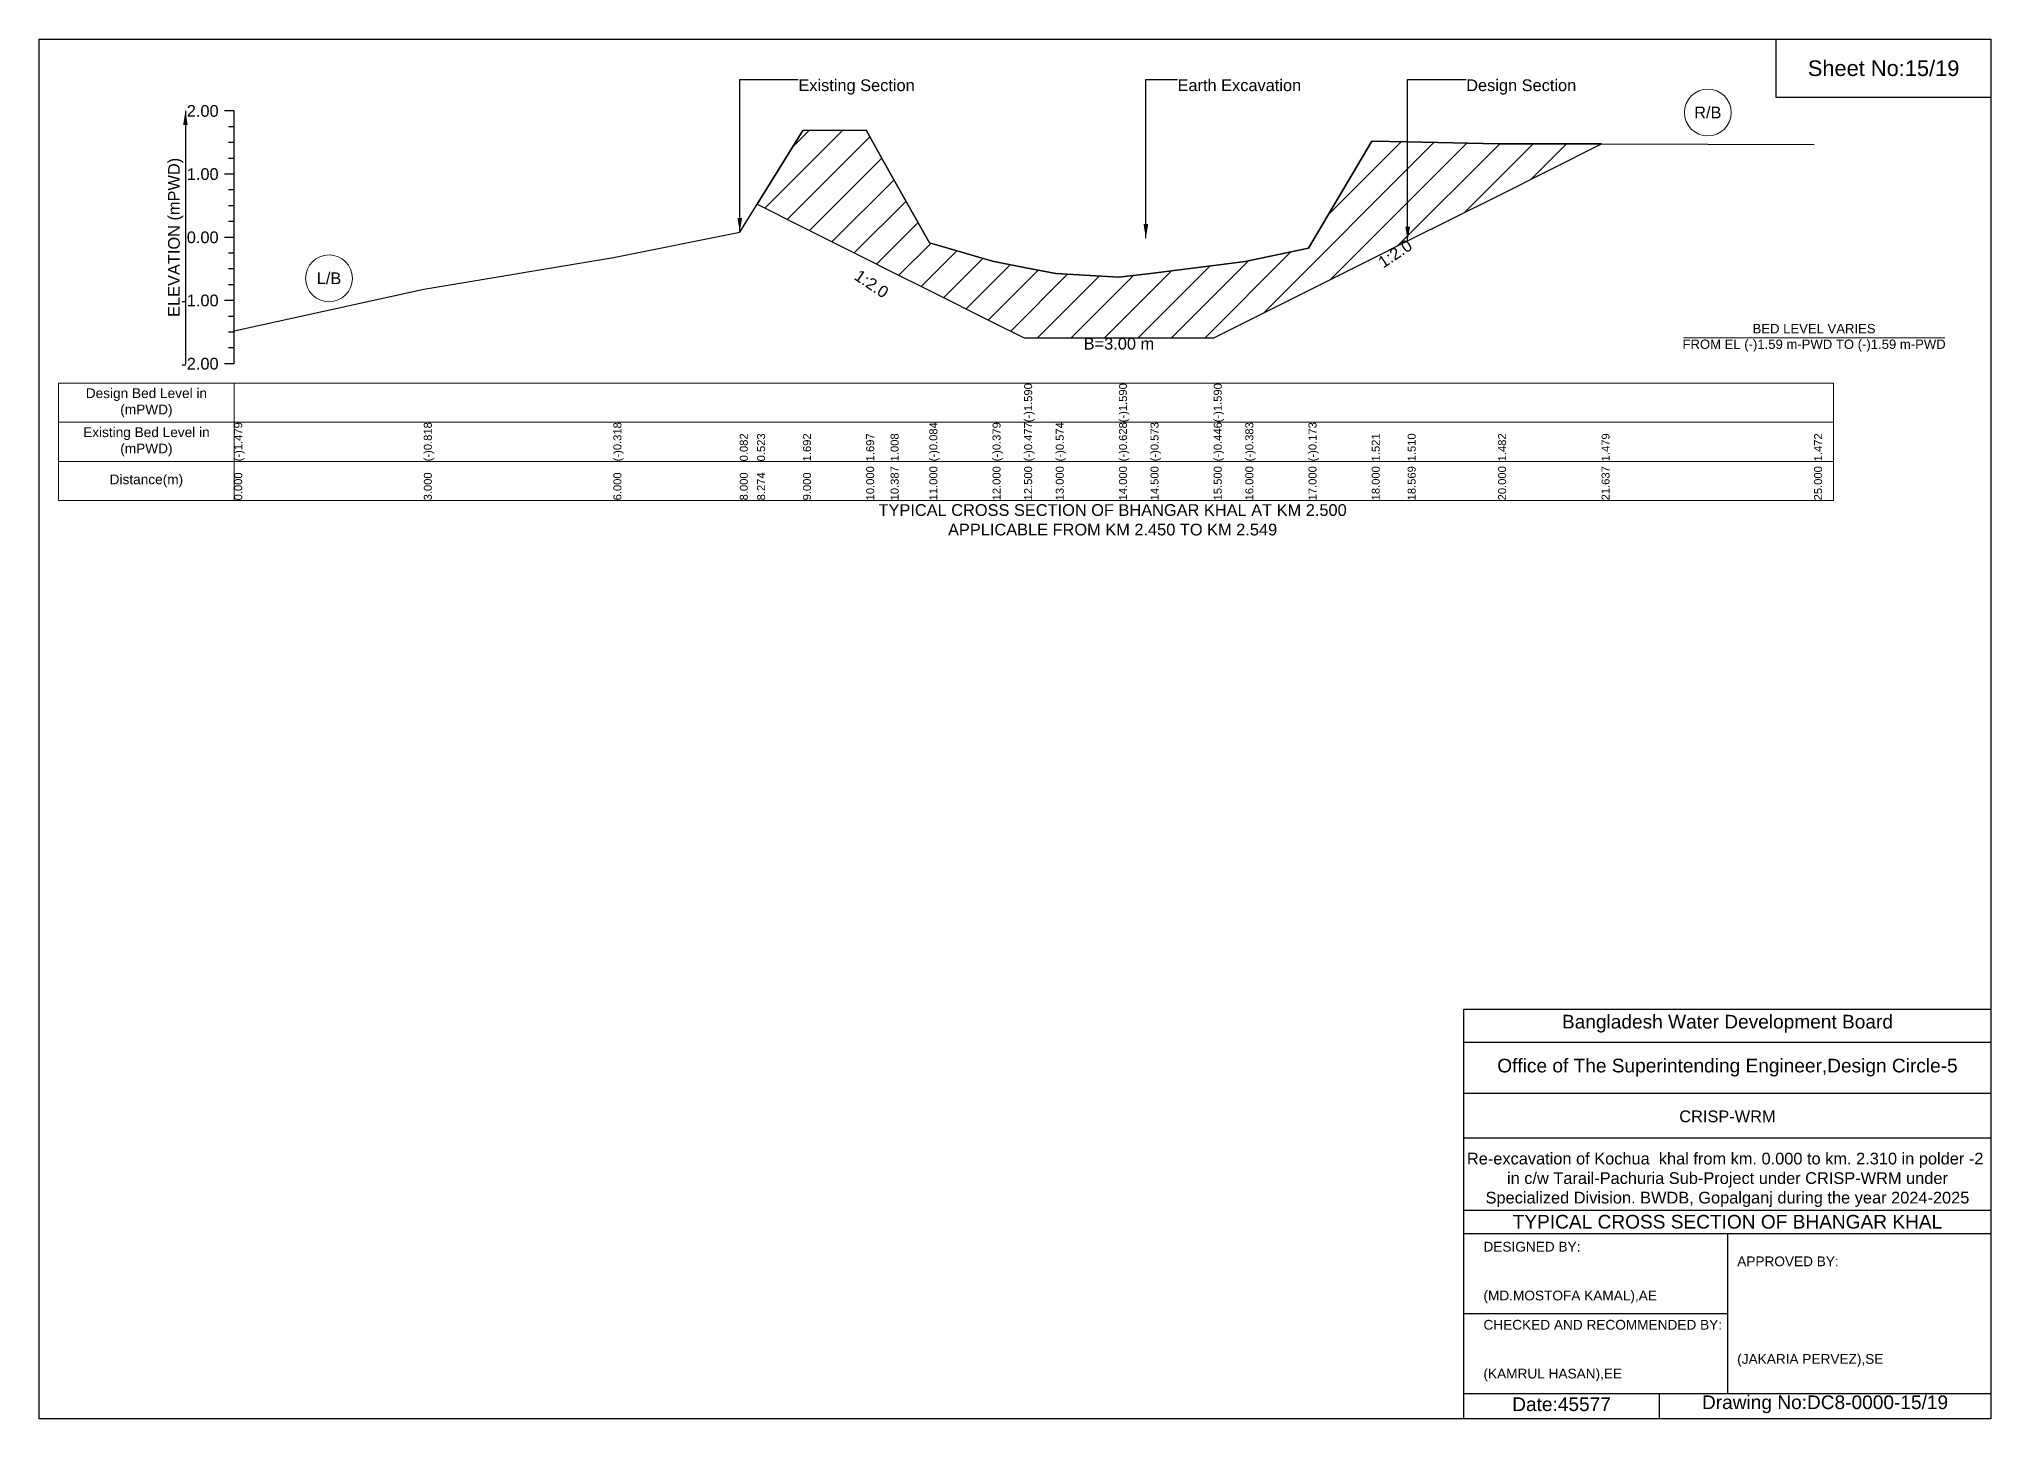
# Model space of a CAD drawing. Header units: inches. Extents: x 91000 to 288000, y -5656 to 0.
# Drawn here: x 240000 to 248000, y -5656 to 0 of the extents above; entities that cross this region are included whole.
import ezdxf

# ---------------------------------------------------------------- set-up
doc = ezdxf.new("R2010")
doc.units = ezdxf.units.IN
doc.header["$LTSCALE"] = 7
doc.header["$MEASUREMENT"] = 0
for name, color, linetype, lineweight in [('Cross section Data Border', 7, 'Continuous', 9), ('Cross Section Labels', 7, 'Continuous', 9), ('Existing_Bed_Level for Xsection', 7, 'Continuous', 25)]:
    doc.layers.add(name, color=color, linetype=linetype, lineweight=lineweight)
doc.styles.get("Standard").update_dxf_attribs({"font": 'arial.ttf'})
doc.dimstyles.get("Standard").update_dxf_attribs({"dimtxt": 0.18, "dimasz": 0.18, "dimexe": 0.18, "dimexo": 0.0625, "dimgap": 0.09, "dimtad": 0, "dimtih": 1, "dimtoh": 1, "dimdec": 4, "dimzin": 0, "dimdsep": 46, "dimtxsty": 'Standard', "dimcen": 0.09, "dimadec": 0, "dimazin": 0, "dimtfac": 1, "dimtdec": 4, "dimtofl": 0, "dimtmove": 0, "dimatfit": 3, "dimfxl": 1, "dimtolj": 1, "dimtzin": 0, "dimarcsym": 0})

msp = doc.modelspace()

# ---------------------------------------------------------------- hatches: boundary and pattern name
at = {"layer": 'Existing_Bed_Level for Xsection'}
h = msp.add_hatch(dxfattribs=at)
h.set_pattern_fill('ANSI31', color=256, scale=777, style=0)
h.paths.add_polyline_path([(242942.9, -677.5), (243131, -771.5), (243390, -901), (243490.2, -951.1), (243649, -1030.5), (243908, -1160), (244037.5, -1224.7), (244167, -1224.7), (244426, -1224.7), (244555.5, -1224.7), (244814.5, -1224.7), (244944, -1160), (245203, -1030.5), (245462, -901), (245609.3, -827.3), (245980, -642), (246404.1, -429.9), (245980, -429.1), (245609.3, -421.9), (245462, -419), (245203, -857.7), (244944, -912.1), (244814.5, -928.5), (244555.5, -961.3), (244426, -975.6), (244167, -961.6), (244037.5, -936.4), (243908, -911.1), (243649, -834.7), (243490.2, -551.9), (243390, -373.4), (243131, -374.7)])

# ---------------------------------------------------------------- linework, layer by layer
for points in [[(240000, 0), (248000, 0), (248000, -5656), (240000, -5656)], [(247120, 0), (248000, 0), (248000, -240), (247120, -240)]]:
    msp.add_lwpolyline(points, close=True)
for points in [[(245840, -5656), (245840, -3976), (248000, -3976)], [(245840, -4112), (248000, -4112)], [(245840, -4320), (248000, -4320)], [(245840, -4504), (248000, -4504)], [(245840, -4800), (248000, -4800)], [(245840, -4896), (248000, -4896)], [(246920, -4896), (246920, -5552)], [(245840, -5224), (246920, -5224)], [(245840, -5552), (248000, -5552)], [(246640, -5552), (246640, -5656)]]:
    msp.add_lwpolyline(points)
at = {"layer": 'Cross section Data Border'}
msp.add_lwpolyline([(240080, -1410.9), (247355, -1410.9), (247355, -1890.9), (240080, -1890.9)], close=True, dxfattribs=at)
for points in [[(240800, -1410.9), (240800, -1890.9)], [(240080, -1570.9), (247355, -1570.9)], [(240080, -1730.9), (247355, -1730.9)]]:
    msp.add_lwpolyline(points, dxfattribs=at)
at = {"layer": 'Cross Section Labels'}
msp.add_lwpolyline([(246739.2, -1224.7), (247810.8, -1224.7)], dxfattribs=at)
for centre in [(246839.5, -301.3), (241188.5, -980.9)]:
    msp.add_circle(centre, 96, dxfattribs=at)
at = {"layer": 'Existing_Bed_Level for Xsection'}
for points in [[(240800, -294.9), (240760, -294.9)], [(240800, -1330.9), (240800, -1071.9), (240800, -812.9), (240800, -553.9), (240800, -294.9)], [(240800, -359.7), (240776, -359.7)], [(240800, -1196), (241577, -1024.8), (242354, -895.3), (242872, -791.7), (242942.9, -677.5), (243131, -374.7), (243390, -373.4), (243490.2, -551.9), (243649, -834.7), (243908, -911.1), (244037.5, -936.4), (244037.5, -936.4), (244167, -961.6), (244426, -975.6), (244426, -975.6), (244555.5, -961.3), (244814.5, -928.5), (244814.5, -928.5), (244944, -912.1), (245203, -857.7), (245462, -419), (245609.3, -421.9), (245980, -429.1), (246404.1, -429.9), (247275, -431.7)], [(240800, -424.4), (240776, -424.4)], [(240800, -553.9), (240760, -553.9)], [(240800, -489.2), (240776, -489.2)], [(240800, -618.7), (240776, -618.7)], [(240800, -683.4), (240776, -683.4)], [(240800, -748.2), (240776, -748.2)], [(240800, -812.9), (240760, -812.9)], [(240800, -877.7), (240776, -877.7)], [(240800, -942.4), (240776, -942.4)], [(240800, -1007.2), (240776, -1007.2)], [(240800, -1071.9), (240760, -1071.9)], [(240800, -1136.7), (240776, -1136.7)], [(240800, -1201.4), (240776, -1201.4)], [(240800, -1266.2), (240776, -1266.2)], [(240800, -1330.9), (240760, -1330.9)]]:
    msp.add_lwpolyline(points, dxfattribs=at)
msp.add_lwpolyline([(242942.9, -677.5), (243131, -771.5), (243390, -901), (243490.2, -951.1), (243649, -1030.5), (243908, -1160), (244037.5, -1224.7), (244037.5, -1224.7), (244167, -1224.7), (244426, -1224.7), (244426, -1224.7), (244555.5, -1224.7), (244814.5, -1224.7), (244814.5, -1224.7), (244944, -1160), (245203, -1030.5), (245462, -901), (245609.3, -827.3), (245980, -642), (246404.1, -429.9), (245980, -429.1), (245609.3, -421.9), (245462, -419), (245203, -857.7), (244944, -912.1), (244814.5, -928.5), (244814.5, -928.5), (244555.5, -961.3), (244426, -975.6), (244426, -975.6), (244167, -961.6), (244037.5, -936.4), (244037.5, -936.4), (243908, -911.1), (243649, -834.7), (243490.2, -551.9), (243390, -373.4), (243131, -374.7)], close=True, dxfattribs=at)

# ---------------------------------------------------------------- texts
at = {"attachment_point": 5}
for s, insert, char_height in [('Sheet No:15/19', (247560, -120), 64), ('Bangladesh Water Development Board', (246920, -4036), 56), ('Office of The Superintending Engineer,Design Circle-5', (246920, -4216), 56)]:
    msp.add_mtext(s, dxfattribs=dict(at, insert=insert, char_height=char_height))
for s, insert, char_height, width, attachment_point in [('CRISP-WRM', (246920, -4416), 48, 2240, 5), ('Re-excavation of Kochua  khal from km. 0.000 to km. 2.310 in polder -2  in c/w Tarail-Pachuria Sub-Project under CRISP-WRM under Specialized Division. BWDB, Gopalganj during the year 2024-2025', (246920, -4676), 48, 2160, 5), ('TYPICAL CROSS SECTION OF BHANGAR KHAL', (246920, -4848), 56, 2240, 5), ('DESIGNED BY:^J^J^J(MD.MOSTOFA KAMAL),AE', (245920, -5056), 40, 1120, 4), ('APPROVED BY:^J^J^J^J^J^J(JAKARIA PERVEZ),SE', (246960, -5216), 40, 1120, 4), ('CHECKED AND RECOMMENDED BY:^J^J^J(KAMRUL HASAN),EE', (245920, -5376), 40, 1120, 4), ('Date:45577', (246240, -5596), 56, 1120, 5), ('Drawing No:DC8-0000-15/19', (247320, -5596), 56, 1760, 5)]:
    msp.add_mtext(s, dxfattribs=dict(insert=insert, char_height=char_height, width=width, attachment_point=attachment_point))
at = {"layer": 'Cross section Data Border', "char_height": 40, "width": 640, "attachment_point": 5}
for s, insert in [('Design Bed Level in (mPWD)', (240440, -1490.9)), ('Existing Bed Level in (mPWD)', (240440, -1650.9)), ('Distance(m)', (240440, -1810.9))]:
    msp.add_mtext(s, dxfattribs=dict(at, insert=insert))
at = {"layer": 'Cross Section Labels'}
for s, insert, char_height, attachment_point in [('Existing Section', (243112, -165.4), 48, 1), ('Earth Excavation', (244666, -165.4), 48, 1), ('Design Section', (245849.3, -165.4), 48, 1), ('R/B', (246839.5, -301.3), 48, 5), ('L/B', (241188.5, -980.9), 48, 5), ('BED LEVEL VARIES ^JFROM EL (-)1.59 m-PWD TO (-)1.59 m-PWD', (247275, -1224.7), 38.4, 5), ('B=3.00 m', (244426, -1224.7), 48, 2), ('TYPICAL CROSS SECTION OF BHANGAR KHAL AT KM 2.500^JAPPLICABLE FROM KM 2.450 TO KM 2.549', (244400, -1970.9), 48, 5)]:
    msp.add_mtext(s, dxfattribs=dict(at, insert=insert, char_height=char_height, attachment_point=attachment_point))
at = {"layer": 'Cross Section Labels', "char_height": 48, "attachment_point": 2}
for insert, rotation in [((245544.5, -859.7), 33.69007), ((243425.5, -983.5), 326.30993)]:
    msp.add_mtext('1:2.0', dxfattribs=dict(at, insert=insert, rotation=rotation))
at = {"layer": 'Existing_Bed_Level for Xsection', "char_height": 48, "attachment_point": 6}
for s, insert in [('2.00', (240736, -294.9)), ('1.00', (240736, -553.9)), ('0.00', (240736, -812.9)), ('-1.00', (240736, -1071.9)), ('-2.00', (240736, -1330.9))]:
    msp.add_mtext(s, dxfattribs=dict(at, insert=insert))
at = {"layer": 'Existing_Bed_Level for Xsection', "rotation": 90}
for s, insert, char_height, attachment_point in [('ELEVATION (mPWD)', (240560, -812.9), 48, 5), ('(-)1.590', (244037.5, -1570.9), 32.8, 1), ('(-)1.590', (244426, -1570.9), 32.8, 1), ('(-)1.590', (244814.5, -1570.9), 32.8, 1), ('(-)1.479', (240800, -1730.9), 32.8, 1), ('(-)0.818', (241577, -1730.9), 32.8, 1), ('(-)0.318', (242354, -1730.9), 32.8, 1), ('(-)0.084', (243649, -1730.9), 32.8, 1), ('(-)0.379', (243908, -1730.9), 32.8, 1), ('(-)0.477', (244037.5, -1730.9), 32.8, 1), ('(-)0.574', (244167, -1730.9), 32.8, 1), ('(-)0.628', (244426, -1730.9), 32.8, 1), ('(-)0.573', (244555.5, -1730.9), 32.8, 1), ('(-)0.446', (244814.5, -1730.9), 32.8, 1), ('(-)0.383', (244944, -1730.9), 32.8, 1), ('(-)0.173', (245203, -1730.9), 32.8, 1), ('0.082', (242872, -1730.9), 32.8, 1), ('0.523', (242942.9, -1730.9), 32.8, 1), ('1.692', (243131, -1730.9), 32.8, 1), ('1.697', (243390, -1730.9), 32.8, 1), ('1.008', (243490.2, -1730.9), 32.8, 1), ('1.521', (245462, -1730.9), 32.8, 1), ('1.510', (245609.3, -1730.9), 32.8, 1), ('1.482', (245980, -1730.9), 32.8, 1), ('1.479', (246404.1, -1730.9), 32.8, 1), ('1.472', (247275, -1730.9), 32.8, 1), ('10.000', (243390, -1890.9), 32.8, 1), ('10.387', (243490.2, -1890.9), 32.8, 1), ('11.000', (243649, -1890.9), 32.8, 1), ('12.000', (243908, -1890.9), 32.8, 1), ('12.500', (244037.5, -1890.9), 32.8, 1), ('13.000', (244167, -1890.9), 32.8, 1), ('14.000', (244426, -1890.9), 32.8, 1), ('14.500', (244555.5, -1890.9), 32.8, 1), ('15.500', (244814.5, -1890.9), 32.8, 1), ('16.000', (244944, -1890.9), 32.8, 1), ('17.000', (245203, -1890.9), 32.8, 1), ('18.000', (245462, -1890.9), 32.8, 1), ('18.569', (245609.3, -1890.9), 32.8, 1), ('20.000', (245980, -1890.9), 32.8, 1), ('21.637', (246404.1, -1890.9), 32.8, 1), ('25.000', (247275, -1890.9), 32.8, 1), ('0.000', (240800, -1890.9), 32.8, 1), ('3.000', (241577, -1890.9), 32.8, 1), ('6.000', (242354, -1890.9), 32.8, 1), ('8.000', (242872, -1890.9), 32.8, 1), ('8.274', (242942.9, -1890.9), 32.8, 1), ('9.000', (243131, -1890.9), 32.8, 1)]:
    msp.add_mtext(s, dxfattribs=dict(at, insert=insert, char_height=char_height, attachment_point=attachment_point))

# ---------------------------------------------------------------- leaders
at = {"layer": 'Cross Section Labels', "annotation_type": 0, "has_hookline": 1, "hookline_direction": 0}
for points, text_width in [([(242872, -791.7), (242872, -165.4), (243111.9, -165.4)], 467.2), ([(244536.3, -816.4), (244536.3, -165.4), (244665.9, -165.4)], 497), ([(245609.3, -827.3), (245609.3, -165.4), (245849.2, -165.4)], 441.2)]:
    msp.add_leader(points, dimstyle='Standard', override={"dimasz": 57.6}, dxfattribs=dict(at, text_width=text_width))
at = {"layer": 'Existing_Bed_Level for Xsection'}
msp.add_leader([(240600, -294.9), (240600, -1330.9)], dimstyle='Standard', override={"dimasz": 57.6}, dxfattribs=at)

doc.saveas('drawing.dxf')
